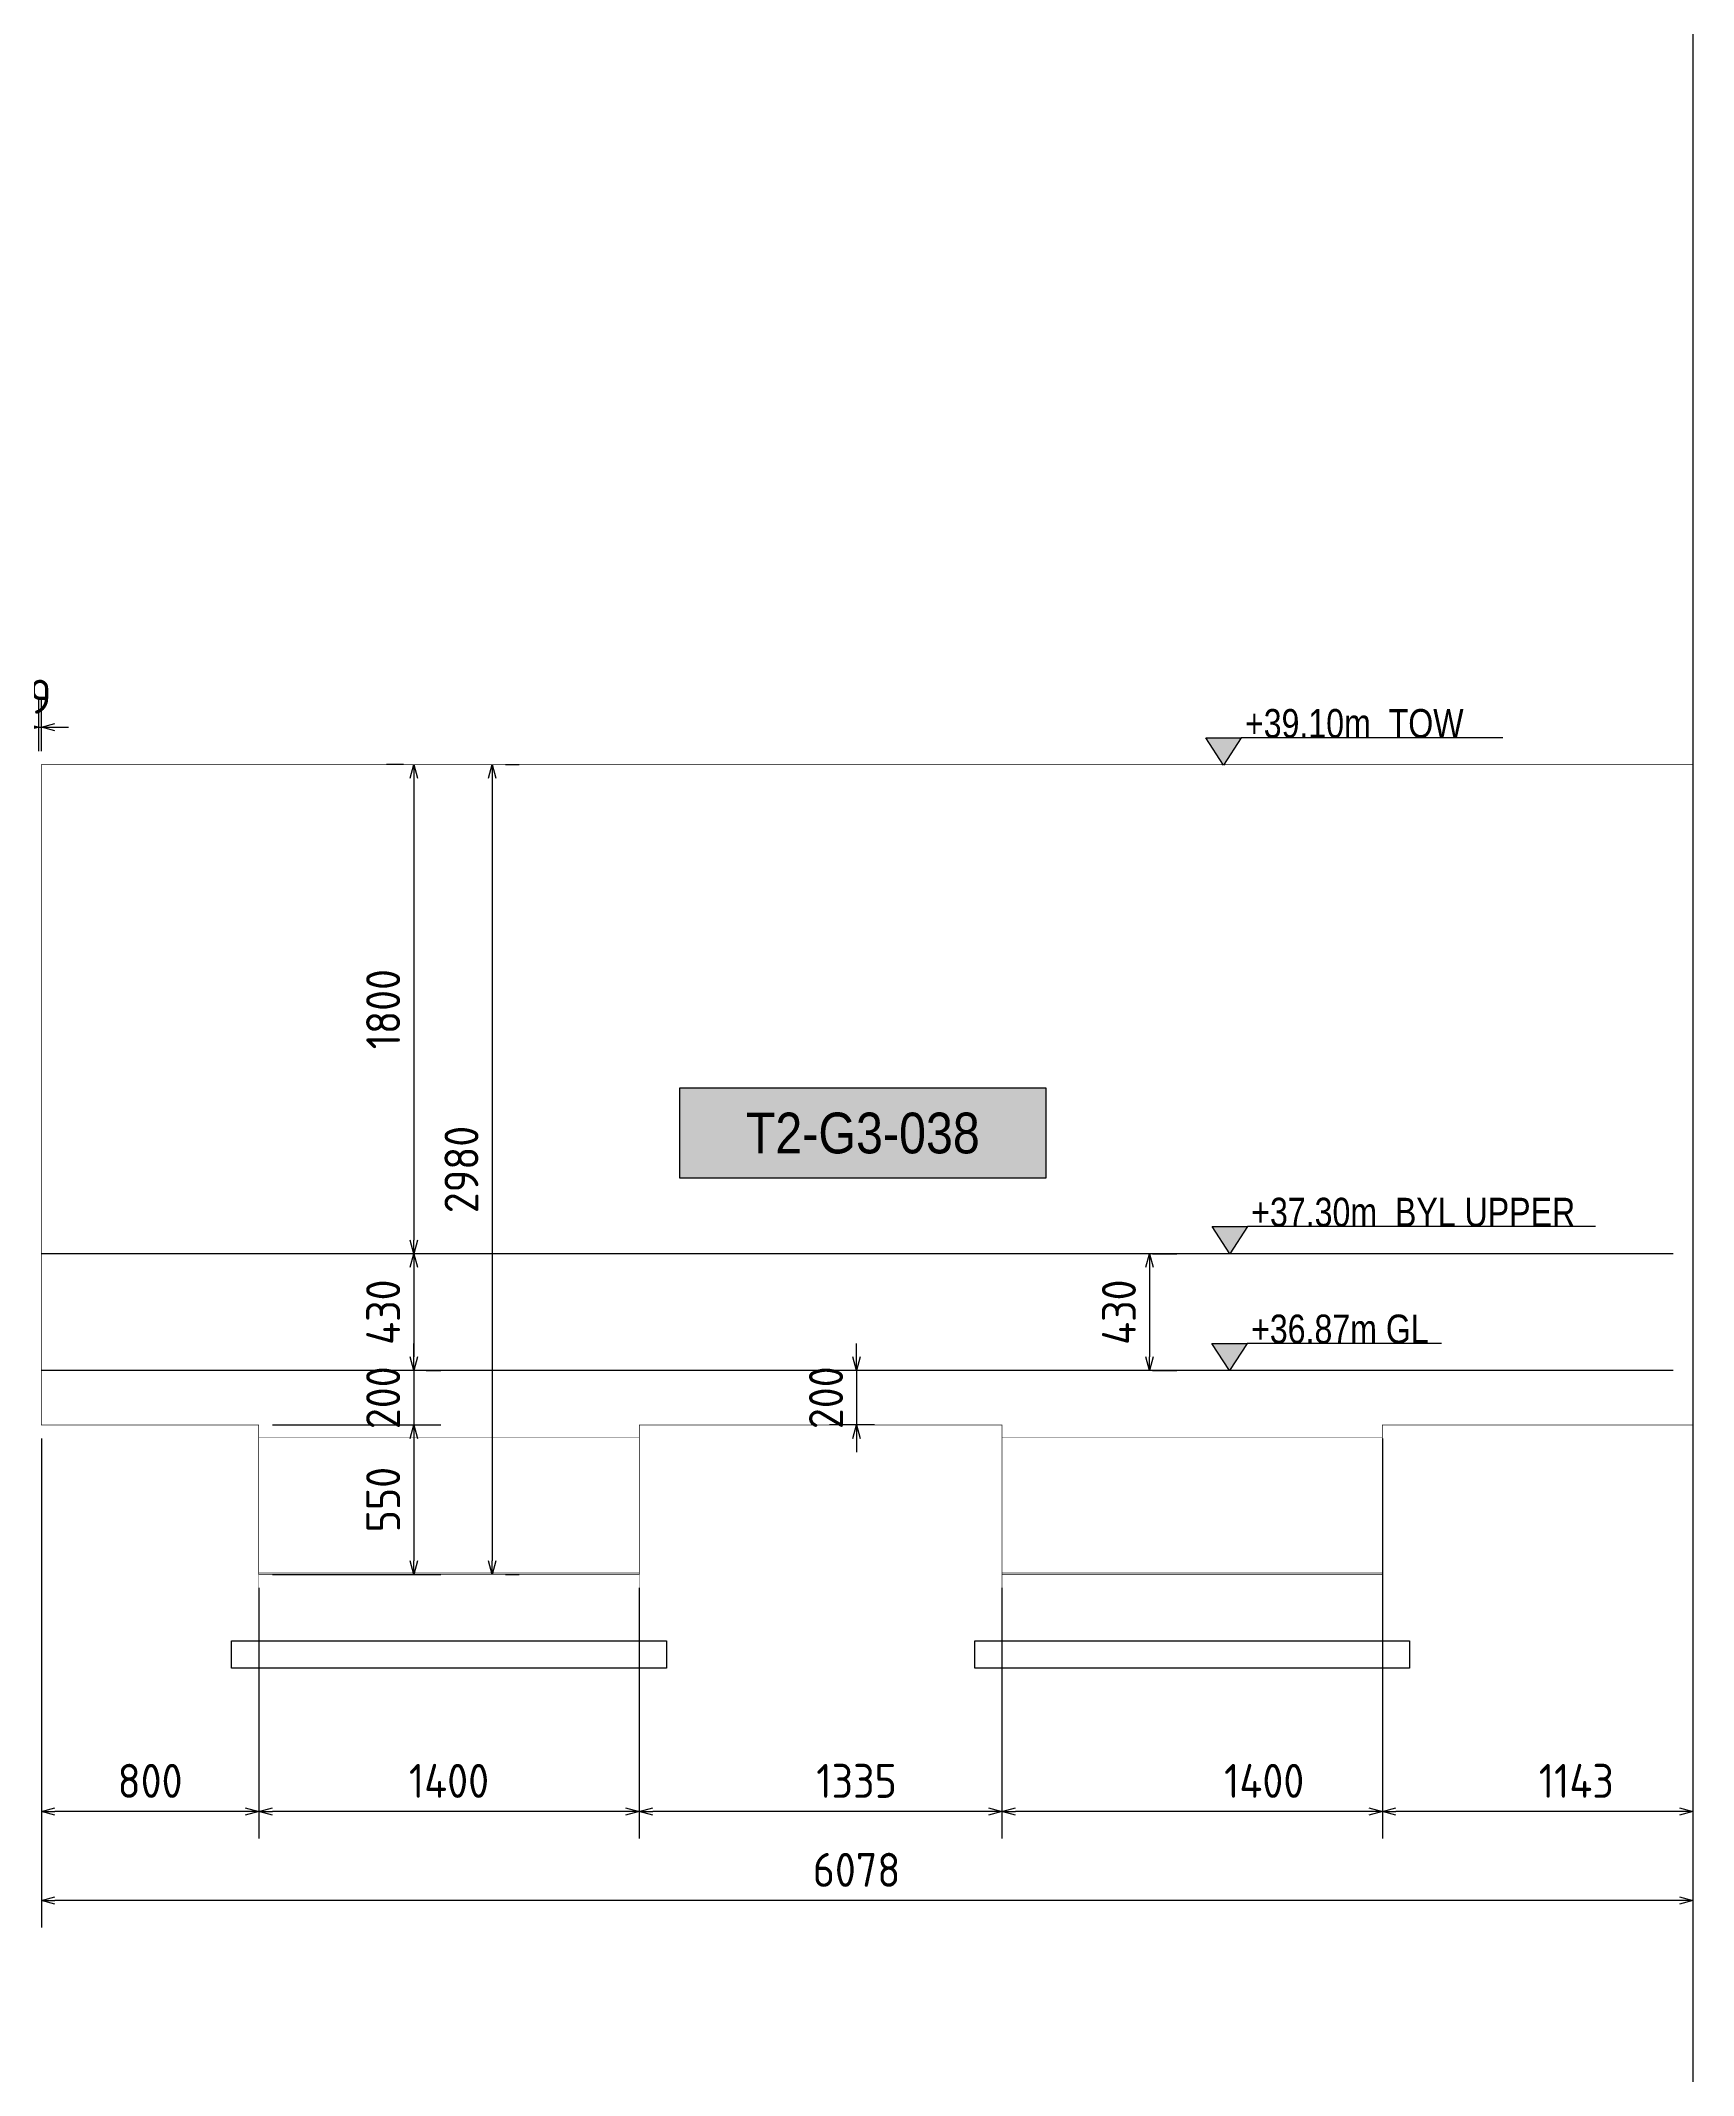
# Model space of a CAD drawing. Header units: centimetres. Extents: x -6122352 to 7132207, y -1694241 to 1947892.
# Drawn here: x 3785783 to 3791865, y 812710 to 820198 of the extents above; entities that cross this region are included whole.
import ezdxf
from ezdxf.enums import TextEntityAlignment as Align

# ---------------------------------------------------------------- set-up
doc = ezdxf.new("R2010")
doc.units = ezdxf.units.CM
doc.header["$MEASUREMENT"] = 0
doc.header["$PDMODE"] = 66
doc.header["$PDSIZE"] = 100
doc.linetypes.add('DASHED2', pattern=[0.375, 0.25, -0.125])
doc.linetypes.add('HIDDEN', pattern=[0.375, 0.25, -0.125])
for name, color, linetype in [('@MI-TYPE-01', 30, 'Continuous'), ('@MI-TYPE-02', 6, 'Continuous'), ('JML-Dimension', 1, 'Continuous'), ('PANEL-TAGS', 7, 'Continuous'), ('SECTION', 130, 'Continuous')]:
    doc.layers.add(name, color=color, linetype=linetype)
doc.styles.add('PANELTAG_STYLE', font='arial.ttf')
doc.styles.add('Schueco-BEMSTIL', font='isocpeur.ttf', dxfattribs={"width": 0.9})
doc.styles.add('txt-Pisa-std', font='arial.ttf', dxfattribs={"width": 0.8})
doc.dimstyles.new('MI- JWC-TXT-2.5 MM', dxfattribs={"dimscale": 1.5, "dimtxt": 2.5, "dimasz": 1, "dimexe": 2, "dimexo": 1, "dimgap": 1, "dimtad": 1, "dimdec": 0, "dimdsep": 46, "dimtxsty": 'Schueco-BEMSTIL', "dimblk": 'OPEN30', "dimcen": 0, "dimdle": 2, "dimclrd": 140, "dimclre": 8, "dimclrt": 40, "dimadec": 0, "dimazin": 2, "dimtfac": 1, "dimtdec": 0, "dimtix": 1, "dimtmove": 2, "dimatfit": 3, "dimldrblk": 'OPEN', "dimfxl": 2, "dimlwd": -1, "dimlwe": -1, "dimarcsym": 0})

# ---------------------------------------------------------------- blocks, each defined once
blk = doc.blocks.new('_Open30')
at = {"color": 0, "linetype": 'ByBlock', "lineweight": -2}
for p, q in [((-1, 0.27), (0, 0)), ((0, 0), (-1, -0.27)), ((0, 0), (-1, 0))]:
    blk.add_line(p, q, dxfattribs=at)
blk = doc.blocks.new('*D3020')
at = {"layer": '@MI-TYPE-01', "color": 8, "transparency": 16777216}
for p, q in [((3790720.8, 815053.6), (3790720.8, 813581.2)), ((3791863.8, 815053.6), (3791863.8, 813581.2))]:
    blk.add_line(p, q, dxfattribs=at)
at = {"layer": '@MI-TYPE-01', "color": 140, "transparency": 16777216}
blk.add_line((3791813.8, 813681.2), (3790770.8, 813681.2), dxfattribs=at)
at = {"layer": 'Defpoints', "color": 0, "transparency": 16777216}
for p in [(3790720.8, 815103.6), (3791863.8, 815103.6), (3790720.8, 813681.2)]:
    blk.add_point(p, dxfattribs=at)
at = {"layer": '@MI-TYPE-01', "color": 140, "transparency": 16777216, "xscale": 50, "yscale": 50, "zscale": 50, "rotation": 180}
blk.add_blockref('_Open30', (3790720.8, 813681.2), dxfattribs=at)
at = {"layer": '@MI-TYPE-01', "color": 140, "transparency": 16777216, "xscale": 50, "yscale": 50, "zscale": 50}
blk.add_blockref('_Open30', (3791863.8, 813681.2), dxfattribs=at)
at = {"layer": '@MI-TYPE-01', "color": 40, "transparency": 16777216, "insert": (3791434.5, 813793.7), "char_height": 125, "attachment_point": 5, "style": 'Schueco-BEMSTIL'}
blk.add_mtext('1143', dxfattribs=at)
blk = doc.blocks.new('_Open')
at = {"color": 0, "linetype": 'ByBlock', "lineweight": -2}
for p, q in [((-1, 0.2), (0, 0)), ((-1, -0.2), (0, 0)), ((0, 0), (-1, 0))]:
    blk.add_line(p, q, dxfattribs=at)
blk = doc.blocks.new('*D3021')
at = {"layer": '@MI-TYPE-01', "color": 8, "transparency": 16777216}
for p, q in [((3790720.8, 815053.6), (3790720.8, 813581.2)), ((3789320.8, 814503.6), (3789320.8, 813581.2))]:
    blk.add_line(p, q, dxfattribs=at)
at = {"layer": '@MI-TYPE-01', "color": 140, "transparency": 16777216}
blk.add_line((3790670.8, 813681.2), (3789370.8, 813681.2), dxfattribs=at)
at = {"layer": 'Defpoints', "color": 0, "transparency": 16777216}
for p in [(3790720.8, 815103.6), (3789320.8, 814553.6), (3789320.8, 813681.2)]:
    blk.add_point(p, dxfattribs=at)
at = {"layer": '@MI-TYPE-01', "color": 140, "transparency": 16777216, "xscale": 50, "yscale": 50, "zscale": 50, "rotation": 180}
blk.add_blockref('_Open30', (3789320.8, 813681.2), dxfattribs=at)
at = {"layer": '@MI-TYPE-01', "color": 140, "transparency": 16777216, "xscale": 50, "yscale": 50, "zscale": 50}
blk.add_blockref('_Open30', (3790720.8, 813681.2), dxfattribs=at)
at = {"layer": '@MI-TYPE-01', "color": 40, "transparency": 16777216, "insert": (3790285.8, 813793.7), "char_height": 125, "attachment_point": 5, "style": 'Schueco-BEMSTIL'}
blk.add_mtext('1400', dxfattribs=at)
blk = doc.blocks.new('*D3022')
at = {"layer": '@MI-TYPE-01', "color": 8, "transparency": 16777216}
for p, q in [((3787985.8, 814503.6), (3787985.8, 813581.2)), ((3789320.8, 814503.6), (3789320.8, 813581.2))]:
    blk.add_line(p, q, dxfattribs=at)
at = {"layer": '@MI-TYPE-01', "color": 140, "transparency": 16777216}
blk.add_line((3789270.8, 813681.2), (3788035.8, 813681.2), dxfattribs=at)
at = {"layer": 'Defpoints', "color": 0, "transparency": 16777216}
for p in [(3787985.8, 814553.6), (3789320.8, 814553.6), (3787985.8, 813681.2)]:
    blk.add_point(p, dxfattribs=at)
at = {"layer": '@MI-TYPE-01', "color": 140, "transparency": 16777216, "xscale": 50, "yscale": 50, "zscale": 50, "rotation": 180}
blk.add_blockref('_Open30', (3787985.8, 813681.2), dxfattribs=at)
at = {"layer": '@MI-TYPE-01', "color": 140, "transparency": 16777216, "xscale": 50, "yscale": 50, "zscale": 50}
blk.add_blockref('_Open30', (3789320.8, 813681.2), dxfattribs=at)
at = {"layer": '@MI-TYPE-01', "color": 40, "transparency": 16777216, "insert": (3788785.8, 813793.7), "char_height": 125, "attachment_point": 5, "style": 'Schueco-BEMSTIL'}
blk.add_mtext('1335', dxfattribs=at)
blk = doc.blocks.new('*D3023')
at = {"layer": '@MI-TYPE-01', "color": 8, "transparency": 16777216}
for p, q in [((3786585.8, 814503.6), (3786585.8, 813581.2)), ((3787985.8, 814503.6), (3787985.8, 813581.2))]:
    blk.add_line(p, q, dxfattribs=at)
at = {"layer": '@MI-TYPE-01', "color": 140, "transparency": 16777216}
blk.add_line((3787935.8, 813681.2), (3786635.8, 813681.2), dxfattribs=at)
at = {"layer": 'Defpoints', "color": 0, "transparency": 16777216}
for p in [(3786585.8, 814553.6), (3787985.8, 814553.6), (3786585.8, 813681.2)]:
    blk.add_point(p, dxfattribs=at)
at = {"layer": '@MI-TYPE-01', "color": 140, "transparency": 16777216, "xscale": 50, "yscale": 50, "zscale": 50, "rotation": 180}
blk.add_blockref('_Open30', (3786585.8, 813681.2), dxfattribs=at)
at = {"layer": '@MI-TYPE-01', "color": 140, "transparency": 16777216, "xscale": 50, "yscale": 50, "zscale": 50}
blk.add_blockref('_Open30', (3787985.8, 813681.2), dxfattribs=at)
at = {"layer": '@MI-TYPE-01', "color": 40, "transparency": 16777216, "insert": (3787285.8, 813793.7), "char_height": 125, "attachment_point": 5, "style": 'Schueco-BEMSTIL'}
blk.add_mtext('1400', dxfattribs=at)
blk = doc.blocks.new('*D3024')
at = {"layer": '@MI-TYPE-01', "color": 8, "transparency": 16777216}
for p, q in [((3785785.8, 815053.6), (3785785.8, 813581.2)), ((3786585.8, 814503.6), (3786585.8, 813581.2))]:
    blk.add_line(p, q, dxfattribs=at)
at = {"layer": '@MI-TYPE-01', "color": 140, "transparency": 16777216}
blk.add_line((3786535.8, 813681.2), (3785835.8, 813681.2), dxfattribs=at)
at = {"layer": 'Defpoints', "color": 0, "transparency": 16777216}
for p in [(3785785.8, 815103.6), (3786585.8, 814553.6), (3785785.8, 813681.2)]:
    blk.add_point(p, dxfattribs=at)
at = {"layer": '@MI-TYPE-01', "color": 140, "transparency": 16777216, "xscale": 50, "yscale": 50, "zscale": 50, "rotation": 180}
blk.add_blockref('_Open30', (3785785.8, 813681.2), dxfattribs=at)
at = {"layer": '@MI-TYPE-01', "color": 140, "transparency": 16777216, "xscale": 50, "yscale": 50, "zscale": 50}
blk.add_blockref('_Open30', (3786585.8, 813681.2), dxfattribs=at)
at = {"layer": '@MI-TYPE-01', "color": 40, "transparency": 16777216, "insert": (3786185.8, 813793.7), "char_height": 125, "attachment_point": 5, "style": 'Schueco-BEMSTIL'}
blk.add_mtext('800', dxfattribs=at)
blk = doc.blocks.new('*D3025')
at = {"layer": '@MI-TYPE-01', "color": 8, "transparency": 16777216}
for p, q in [((3785785.8, 815053.6), (3785785.8, 813253.7)), ((3791863.8, 815053.6), (3791863.8, 813253.7))]:
    blk.add_line(p, q, dxfattribs=at)
at = {"layer": '@MI-TYPE-01', "color": 140, "transparency": 16777216}
blk.add_line((3791813.8, 813353.7), (3785835.8, 813353.7), dxfattribs=at)
at = {"layer": 'Defpoints', "color": 0, "transparency": 16777216}
for p in [(3785785.8, 815103.6), (3791863.8, 815103.6), (3785785.8, 813353.7)]:
    blk.add_point(p, dxfattribs=at)
at = {"layer": '@MI-TYPE-01', "color": 140, "transparency": 16777216, "xscale": 50, "yscale": 50, "zscale": 50, "rotation": 180}
blk.add_blockref('_Open30', (3785785.8, 813353.7), dxfattribs=at)
at = {"layer": '@MI-TYPE-01', "color": 140, "transparency": 16777216, "xscale": 50, "yscale": 50, "zscale": 50}
blk.add_blockref('_Open30', (3791863.8, 813353.7), dxfattribs=at)
at = {"layer": '@MI-TYPE-01', "color": 40, "transparency": 16777216, "insert": (3788785.8, 813466.2), "char_height": 125, "attachment_point": 5, "style": 'Schueco-BEMSTIL'}
blk.add_mtext('6078', dxfattribs=at)
blk = doc.blocks.new('T2-ELE FT')
at = {"color": 12, "linetype": 'HIDDEN', "ltscale": 5, "const_width": 2}
blk.add_lwpolyline([(30306558.2, 1676365.9), (30306558.2, 1676865.9), (30307958.2, 1676865.9), (30307958.2, 1676365.9)], dxfattribs=at)
at = {"color": 12, "ltscale": 20, "const_width": 2}
blk.add_lwpolyline([(30306558.2, 1676365.9), (30307958.2, 1676365.9), (30307958.2, 1676115.9), (30306558.2, 1676115.9)], close=True, dxfattribs=at)
at = {"color": 8, "ltscale": 20}
blk.add_lwpolyline([(30306458.2, 1676115.9), (30308058.2, 1676115.9), (30308058.2, 1676015.9), (30306458.2, 1676015.9)], close=True, dxfattribs=at)
blk = doc.blocks.new('*D3026')
at = {"layer": '@MI-TYPE-01', "color": 8, "transparency": 16777216}
for p, q in [((3787117.9, 817533.6), (3787056.1, 817533.6)), ((3787160.7, 815733.6), (3787056.1, 815733.6))]:
    blk.add_line(p, q, dxfattribs=at)
at = {"layer": '@MI-TYPE-01', "color": 140, "transparency": 16777216}
blk.add_line((3787156.1, 817483.6), (3787156.1, 815783.6), dxfattribs=at)
at = {"layer": 'Defpoints', "color": 0, "transparency": 16777216}
for p in [(3787167.9, 817533.6), (3787156.1, 815733.6), (3787210.7, 815733.6)]:
    blk.add_point(p, dxfattribs=at)
at = {"layer": '@MI-TYPE-01', "color": 140, "transparency": 16777216, "xscale": 50, "yscale": 50, "zscale": 50}
for p, rotation in [((3787156.1, 817533.6), 90), ((3787156.1, 815733.6), 270)]:
    blk.add_blockref('_Open30', p, dxfattribs=dict(at, rotation=rotation))
at = {"layer": '@MI-TYPE-01', "color": 40, "transparency": 16777216, "insert": (3787043.6, 816633.6), "char_height": 125, "attachment_point": 5, "rotation": 90, "style": 'Schueco-BEMSTIL'}
blk.add_mtext('1800', dxfattribs=at)
blk = doc.blocks.new('*D3027')
at = {"layer": '@MI-TYPE-01', "color": 140, "transparency": 16777216}
blk.add_line((3787444.3, 817483.6), (3787444.3, 814603.6), dxfattribs=at)
at = {"layer": '@MI-TYPE-01', "color": 8, "transparency": 16777216}
for p, q in [((3787493.6, 817533.6), (3787544.3, 817533.6)), ((3787493.6, 814553.6), (3787544.3, 814553.6))]:
    blk.add_line(p, q, dxfattribs=at)
at = {"layer": 'Defpoints', "color": 0, "transparency": 16777216}
for p in [(3787443.6, 817533.6), (3787443.6, 814553.6), (3787444.3, 814553.6)]:
    blk.add_point(p, dxfattribs=at)
at = {"layer": '@MI-TYPE-01', "color": 140, "transparency": 16777216, "xscale": 50, "yscale": 50, "zscale": 50}
for p, rotation in [((3787444.3, 817533.6), 90), ((3787444.3, 814553.6), 270)]:
    blk.add_blockref('_Open30', p, dxfattribs=dict(at, rotation=rotation))
at = {"layer": '@MI-TYPE-01', "color": 40, "transparency": 16777216, "insert": (3787331.8, 816043.6), "char_height": 125, "attachment_point": 5, "rotation": 90, "style": 'Schueco-BEMSTIL'}
blk.add_mtext('2980', dxfattribs=at)
blk = doc.blocks.new('*U2058')
at = {"layer": 'JML-Dimension'}
h = blk.add_hatch(color=10, dxfattribs=at)
h.dxf.hatch_style = 1
h.paths.add_polyline_path([(0, 0), (-1.54, 2.37), (1.54, 2.37)])
blk.add_line((24.31, 2.37), (1.54, 2.37), dxfattribs=at)
blk.add_lwpolyline([(0, 0), (-1.54, 2.37), (1.54, 2.37), (0, 0)], dxfattribs=at)
at = {"color": 5, "style": 'txt-Pisa-std', "width": 0.8}
blk.add_attdef('+0.0', text='', height=2.5, dxfattribs=at).set_placement((1.87, 2.37), align=Align.BOTTOM_LEFT)
blk = doc.blocks.new('*U2056')
at = {"layer": 'JML-Dimension'}
h = blk.add_hatch(color=10, dxfattribs=at)
h.dxf.hatch_style = 1
h.paths.add_polyline_path([(0, 0), (-1.54, 2.37), (1.54, 2.37)])
blk.add_line((31.81, 2.37), (1.54, 2.37), dxfattribs=at)
blk.add_lwpolyline([(0, 0), (-1.54, 2.37), (1.54, 2.37), (0, 0)], dxfattribs=at)
at = {"color": 5, "style": 'txt-Pisa-std', "width": 0.8}
blk.add_attdef('+0.0', text='', height=2.5, dxfattribs=at).set_placement((1.87, 2.37), align=Align.BOTTOM_LEFT)
blk = doc.blocks.new('*U2214')
at = {"layer": 'JML-Dimension'}
h = blk.add_hatch(color=10, dxfattribs=at)
h.dxf.hatch_style = 1
h.paths.add_polyline_path([(0, 0), (-1.54, 2.37), (1.54, 2.37)])
blk.add_line((18.43, 2.37), (1.54, 2.37), dxfattribs=at)
blk.add_lwpolyline([(0, 0), (-1.54, 2.37), (1.54, 2.37), (0, 0)], dxfattribs=at)
at = {"color": 5, "style": 'txt-Pisa-std', "width": 0.8}
blk.add_attdef('+0.0', text='', height=2.5, dxfattribs=at).set_placement((1.87, 2.37), align=Align.BOTTOM_LEFT)
blk = doc.blocks.new('*D3028')
at = {"layer": '@MI-TYPE-01', "color": 8, "transparency": 16777216}
for p, q in [((3789874.5, 815733.6), (3789963.8, 815733.6)), ((3789874.5, 815303.6), (3789963.8, 815303.6))]:
    blk.add_line(p, q, dxfattribs=at)
at = {"layer": '@MI-TYPE-01', "color": 140, "transparency": 16777216}
blk.add_line((3789863.8, 815683.6), (3789863.8, 815353.6), dxfattribs=at)
at = {"layer": 'Defpoints', "color": 0, "transparency": 16777216}
for p in [(3789824.5, 815733.6), (3789824.5, 815303.6), (3789863.8, 815303.6)]:
    blk.add_point(p, dxfattribs=at)
at = {"layer": '@MI-TYPE-01', "color": 140, "transparency": 16777216, "xscale": 50, "yscale": 50, "zscale": 50}
for p, rotation in [((3789863.8, 815733.6), 90), ((3789863.8, 815303.6), 270)]:
    blk.add_blockref('_Open30', p, dxfattribs=dict(at, rotation=rotation))
at = {"layer": '@MI-TYPE-01', "color": 40, "transparency": 16777216, "insert": (3789751.3, 815518.6), "char_height": 125, "attachment_point": 5, "rotation": 90, "style": 'Schueco-BEMSTIL'}
blk.add_mtext('430', dxfattribs=at)
blk = doc.blocks.new('*D3029')
at = {"layer": '@MI-TYPE-01', "color": 140, "transparency": 16777216}
for p, q in [((3788785.8, 815353.6), (3788785.8, 815403.6)), ((3788785.8, 815303.6), (3788785.8, 815103.6)), ((3788785.8, 815053.6), (3788785.8, 815003.6))]:
    blk.add_line(p, q, dxfattribs=at)
at = {"layer": '@MI-TYPE-01', "color": 8, "transparency": 16777216}
for p, q in [((3788851.5, 815303.6), (3788685.8, 815303.6)), ((3788851.5, 815103.6), (3788685.8, 815103.6))]:
    blk.add_line(p, q, dxfattribs=at)
at = {"layer": 'Defpoints', "color": 0, "transparency": 16777216}
for p in [(3788901.5, 815303.6), (3788785.8, 815103.6), (3788901.5, 815103.6)]:
    blk.add_point(p, dxfattribs=at)
at = {"layer": '@MI-TYPE-01', "color": 140, "transparency": 16777216, "xscale": 50, "yscale": 50, "zscale": 50}
for p, rotation in [((3788785.8, 815303.6), 270), ((3788785.8, 815103.6), 90)]:
    blk.add_blockref('_Open30', p, dxfattribs=dict(at, rotation=rotation))
at = {"layer": '@MI-TYPE-01', "color": 40, "transparency": 16777216, "insert": (3788673.3, 815203.6), "char_height": 125, "attachment_point": 5, "rotation": 90, "style": 'Schueco-BEMSTIL'}
blk.add_mtext('200', dxfattribs=at)
blk = doc.blocks.new('*D3017')
at = {"layer": '@MI-TYPE-01', "color": 8, "transparency": 16777216}
for p, q in [((3787160.7, 815733.6), (3787056.1, 815733.6)), ((3787201.7, 815303.6), (3787256.1, 815303.6))]:
    blk.add_line(p, q, dxfattribs=at)
at = {"layer": '@MI-TYPE-01', "color": 140, "transparency": 16777216}
blk.add_line((3787156.1, 815683.6), (3787156.1, 815353.6), dxfattribs=at)
at = {"layer": 'Defpoints', "color": 0, "transparency": 16777216}
for p in [(3787210.7, 815733.6), (3787151.7, 815303.6), (3787156.1, 815303.6)]:
    blk.add_point(p, dxfattribs=at)
at = {"layer": '@MI-TYPE-01', "color": 140, "transparency": 16777216, "xscale": 50, "yscale": 50, "zscale": 50}
for p, rotation in [((3787156.1, 815733.6), 90), ((3787156.1, 815303.6), 270)]:
    blk.add_blockref('_Open30', p, dxfattribs=dict(at, rotation=rotation))
at = {"layer": '@MI-TYPE-01', "color": 40, "transparency": 16777216, "insert": (3787043.6, 815518.6), "char_height": 125, "attachment_point": 5, "rotation": 90, "style": 'Schueco-BEMSTIL'}
blk.add_mtext('430', dxfattribs=at)
blk = doc.blocks.new('*D3018')
at = {"layer": '@MI-TYPE-01', "color": 140, "transparency": 16777216}
for p, q in [((3787156.1, 815353.6), (3787156.1, 815403.6)), ((3787156.1, 815303.6), (3787156.1, 815103.6)), ((3787156.1, 815053.6), (3787156.1, 815003.6))]:
    blk.add_line(p, q, dxfattribs=at)
at = {"layer": '@MI-TYPE-01', "color": 8, "transparency": 16777216}
for p, q in [((3787201.7, 815303.6), (3787256.1, 815303.6)), ((3786635.8, 815103.6), (3787256.1, 815103.6))]:
    blk.add_line(p, q, dxfattribs=at)
at = {"layer": 'Defpoints', "color": 0, "transparency": 16777216}
for p in [(3787151.7, 815303.6), (3786585.8, 815103.6), (3787156.1, 815103.6)]:
    blk.add_point(p, dxfattribs=at)
at = {"layer": '@MI-TYPE-01', "color": 140, "transparency": 16777216, "xscale": 50, "yscale": 50, "zscale": 50}
for p, rotation in [((3787156.1, 815303.6), 270), ((3787156.1, 815103.6), 90)]:
    blk.add_blockref('_Open30', p, dxfattribs=dict(at, rotation=rotation))
at = {"layer": '@MI-TYPE-01', "color": 40, "transparency": 16777216, "insert": (3787043.6, 815203.6), "char_height": 125, "attachment_point": 5, "rotation": 90, "style": 'Schueco-BEMSTIL'}
blk.add_mtext('200', dxfattribs=at)
blk = doc.blocks.new('*D3019')
at = {"layer": '@MI-TYPE-01', "color": 8, "transparency": 16777216}
for p, q in [((3786635.8, 815103.6), (3787256.1, 815103.6)), ((3786635.8, 814553.6), (3787256.1, 814553.6))]:
    blk.add_line(p, q, dxfattribs=at)
at = {"layer": '@MI-TYPE-01', "color": 140, "transparency": 16777216}
blk.add_line((3787156.1, 815053.6), (3787156.1, 814603.6), dxfattribs=at)
at = {"layer": 'Defpoints', "color": 0, "transparency": 16777216}
for p in [(3786585.8, 815103.6), (3786585.8, 814553.6), (3787156.1, 814553.6)]:
    blk.add_point(p, dxfattribs=at)
at = {"layer": '@MI-TYPE-01', "color": 140, "transparency": 16777216, "xscale": 50, "yscale": 50, "zscale": 50}
for p, rotation in [((3787156.1, 815103.6), 90), ((3787156.1, 814553.6), 270)]:
    blk.add_blockref('_Open30', p, dxfattribs=dict(at, rotation=rotation))
at = {"layer": '@MI-TYPE-01', "color": 40, "transparency": 16777216, "insert": (3787043.6, 814828.6), "char_height": 125, "attachment_point": 5, "rotation": 90, "style": 'Schueco-BEMSTIL'}
blk.add_mtext('550', dxfattribs=at)
blk = doc.blocks.new('*D3030')
at = {"layer": '@MI-TYPE-01', "color": 8, "transparency": 16777216}
for p, q in [((3785776.9, 817583.6), (3785776.9, 817771.1)), ((3785785.8, 817583.6), (3785785.8, 817771.1))]:
    blk.add_line(p, q, dxfattribs=at)
at = {"layer": '@MI-TYPE-01', "color": 140, "transparency": 16777216}
for p, q in [((3785726.9, 817671.1), (3785676.9, 817671.1)), ((3785776.9, 817671.1), (3785785.8, 817671.1)), ((3785835.8, 817671.1), (3785885.8, 817671.1))]:
    blk.add_line(p, q, dxfattribs=at)
at = {"layer": 'Defpoints', "color": 0, "transparency": 16777216}
for p in [(3785785.8, 817671.1), (3785776.9, 817533.6), (3785785.8, 817533.6)]:
    blk.add_point(p, dxfattribs=at)
at = {"layer": '@MI-TYPE-01', "color": 140, "transparency": 16777216, "xscale": 50, "yscale": 50, "zscale": 50}
blk.add_blockref('_Open30', (3785776.9, 817671.1), dxfattribs=at)
at = {"layer": '@MI-TYPE-01', "color": 140, "transparency": 16777216, "xscale": 50, "yscale": 50, "zscale": 50, "rotation": 180}
blk.add_blockref('_Open30', (3785785.8, 817671.1), dxfattribs=at)
at = {"layer": '@MI-TYPE-01', "color": 40, "transparency": 16777216, "insert": (3785781.4, 817783.6), "char_height": 125, "attachment_point": 5, "style": 'Schueco-BEMSTIL'}
blk.add_mtext('9', dxfattribs=at)
blk = doc.blocks.new('PANELTAG')
at = {"layer": 'PANEL-TAGS', "color": 1}
blk.add_lwpolyline([(-13.5, -3.3), (13.5, -3.3), (13.5, 3.3), (-13.5, 3.3)], close=True, dxfattribs=at)
at = {"layer": 'PANEL-TAGS', "color": 40, "true_color": 0xffd700}
blk.add_solid([(-13.5, -3.3), (13.5, -3.3), (-13.5, 3.3), (13.5, 3.3)], dxfattribs=at)
at = {"layer": 'PANEL-TAGS', "color": 5, "style": 'PANELTAG_STYLE', "width": 0.85}
blk.add_attdef('TAGNO', text='', height=3, dxfattribs=at).set_placement((0, 0), align=Align.MIDDLE)

msp = doc.modelspace()

# ---------------------------------------------------------------- linework, layer by layer
at = {"layer": '@MI-TYPE-01', "const_width": 2.5}
msp.add_lwpolyline([(3791863.80316, 817533.57191), (3785785.80316, 817533.57191), (3785785.80316, 815103.57195), (3786585.80316, 815103.57195), (3786585.80316, 814553.57195), (3787985.80316, 814553.57195), (3787985.80316, 815103.57195), (3789320.80316, 815103.57195), (3789320.80316, 814553.57195), (3790720.80316, 814553.57195), (3790720.80316, 815103.57195), (3791863.80316, 815103.57195)], close=True, dxfattribs=at)
at = {"layer": '@MI-TYPE-02', "color": 160, "linetype": 'DASHED2', "ltscale": 5}
for points in [[(3791790.80316, 815733.57195), (3785785.80316, 815733.57195)], [(3791790.80316, 815303.57195), (3785785.80316, 815303.57195)]]:
    msp.add_lwpolyline(points, dxfattribs=at)
at = {"layer": 'Defpoints', "color": 8}
msp.add_line((3791863.80316, 842660.059), (3791863.80316, 788302.35164), dxfattribs=at)

# ---------------------------------------------------------------- block references
at = {"color": 2}
for p in [(-26519972.3584, -861807.30181), (-26517237.3584, -861807.30181)]:
    msp.add_blockref('T2-ELE FT', p, dxfattribs=at)
at = {"layer": 'PANEL-TAGS'}
ref = msp.add_blockref('PANELTAG', (3788808.60957, 816177.88127), dxfattribs=dict(at, xscale=50, yscale=50, zscale=50))
ref.add_attrib('TAGNO', 'T2-G3-038', dxfattribs={"color": 5, "height": 150, "style": 'PANELTAG_STYLE', "width": 0.85}).set_placement((3788808.60957, 816177.88127), align=Align.MIDDLE_CENTER)
at = {"layer": 'SECTION', "color": 6}
ref = msp.add_blockref('*U2058', (3790135.95273, 817532.08585), dxfattribs=dict(at, xscale=42.30147098076819, yscale=42.30147098076819, zscale=42.30147098076819))
ref.add_attrib('+0.0', '+39.10m  TOW', (3790215.08138, 817632.34292), dxfattribs={"layer": 'JML-Dimension', "color": 5, "height": 105.7536775, "style": 'txt-Pisa-std', "width": 0.8})
ref = msp.add_blockref('*U2056', (3790159.0528, 815733.57195), dxfattribs=dict(at, xscale=42.30147098076819, yscale=42.30147098076819, zscale=42.30147098076819))
ref.add_attrib('+0.0', '+37.30m  BYL UPPER', (3790238.18145, 815833.82902), dxfattribs={"layer": 'JML-Dimension', "color": 5, "height": 105.7536775, "style": 'txt-Pisa-std', "width": 0.8})
ref = msp.add_blockref('*U2214', (3790158.51279, 815303.57195), dxfattribs=dict(at, xscale=42.30147098076819, yscale=42.30147098076819, zscale=42.30147098076819))
ref.add_attrib('+0.0', '+36.87m GL', (3790237.64144, 815403.90115), dxfattribs={"layer": 'JML-Dimension', "color": 5, "height": 105.753677, "style": 'txt-Pisa-std', "width": 0.8})

# ---------------------------------------------------------------- dimensions: what is measured, and where the dimension line sits
at = {"layer": '@MI-TYPE-01'}
dim = msp.add_linear_dim(base=(3785785.80316, 817671.09228), p1=(3785776.90023, 817533.57191), p2=(3785785.80316, 817533.57191), dimstyle='MI- JWC-TXT-2.5 MM', dxfattribs=at)
dim.commit()
dim.dimension.update_dxf_attribs({"geometry": '*D3030', "text_midpoint": (3785781.3517, 817783.59228)})
for base, p1, p2, picture, middle in [((3787156.06385, 815733.57195), (3787167.90268, 817533.57191), (3787210.70918, 815733.57195), '*D3026', (3787043.56385, 816633.57193)), ((3787444.34608, 814553.57195), (3787443.59765, 817533.57191), (3787443.59765, 814553.57195), '*D3027', (3787331.84608, 816043.57193)), ((3787156.06385, 815303.57195), (3787210.70918, 815733.57195), (3787151.684, 815303.57195), '*D3017', (3787043.56385, 815518.57195)), ((3789863.84501, 815303.57195), (3789824.48719, 815733.57195), (3789824.48719, 815303.57195), '*D3028', (3789751.34501, 815518.57195)), ((3787156.06385, 815103.57195), (3787151.684, 815303.57195), (3786585.80316, 815103.57195), '*D3018', (3787043.56385, 815203.57195)), ((3788785.80316, 815103.57195), (3788901.45033, 815303.57195), (3788901.45033, 815103.57195), '*D3029', (3788673.30316, 815203.57195)), ((3787156.06385, 814553.57195), (3786585.80316, 815103.57195), (3786585.80316, 814553.57195), '*D3019', (3787043.56385, 814828.57195))]:
    dim = msp.add_linear_dim(base=base, p1=p1, p2=p2, angle=90, dimstyle='MI- JWC-TXT-2.5 MM', dxfattribs=at)
    dim.commit()
    dim.dimension.update_dxf_attribs({"geometry": picture, "text_midpoint": middle})
for base, p1, p2, picture, middle in [((3785785.80316, 813681.21948), (3786585.80316, 814553.57195), (3785785.80316, 815103.57195), '*D3024', (3786185.80316, 813681.21948)), ((3785785.80316, 813353.74685), (3791863.80316, 815103.57195), (3785785.80316, 815103.57195), '*D3025', (3788785.80316, 813353.74685)), ((3789320.80316, 813681.21948), (3790720.80316, 815103.57195), (3789320.80316, 814553.57195), '*D3021', (3790285.80316, 813681.21948)), ((3790720.80316, 813681.21948), (3791863.80316, 815103.57195), (3790720.80316, 815103.57195), '*D3020', (3791434.50739, 813681.21948)), ((3786585.80316, 813681.21948), (3787985.80316, 814553.57195), (3786585.80316, 814553.57195), '*D3023', (3787285.80316, 813681.21948)), ((3787985.80316, 813681.21948), (3789320.80316, 814553.57195), (3787985.80316, 814553.57195), '*D3022', (3788785.80316, 813681.21948))]:
    dim = msp.add_linear_dim(base=base, p1=p1, p2=p2, angle=180, dimstyle='MI- JWC-TXT-2.5 MM', dxfattribs=at)
    dim.commit()
    dim.dimension.update_dxf_attribs({"geometry": picture, "text_midpoint": middle, "dimtype": 160})

doc.saveas('drawing.dxf')
